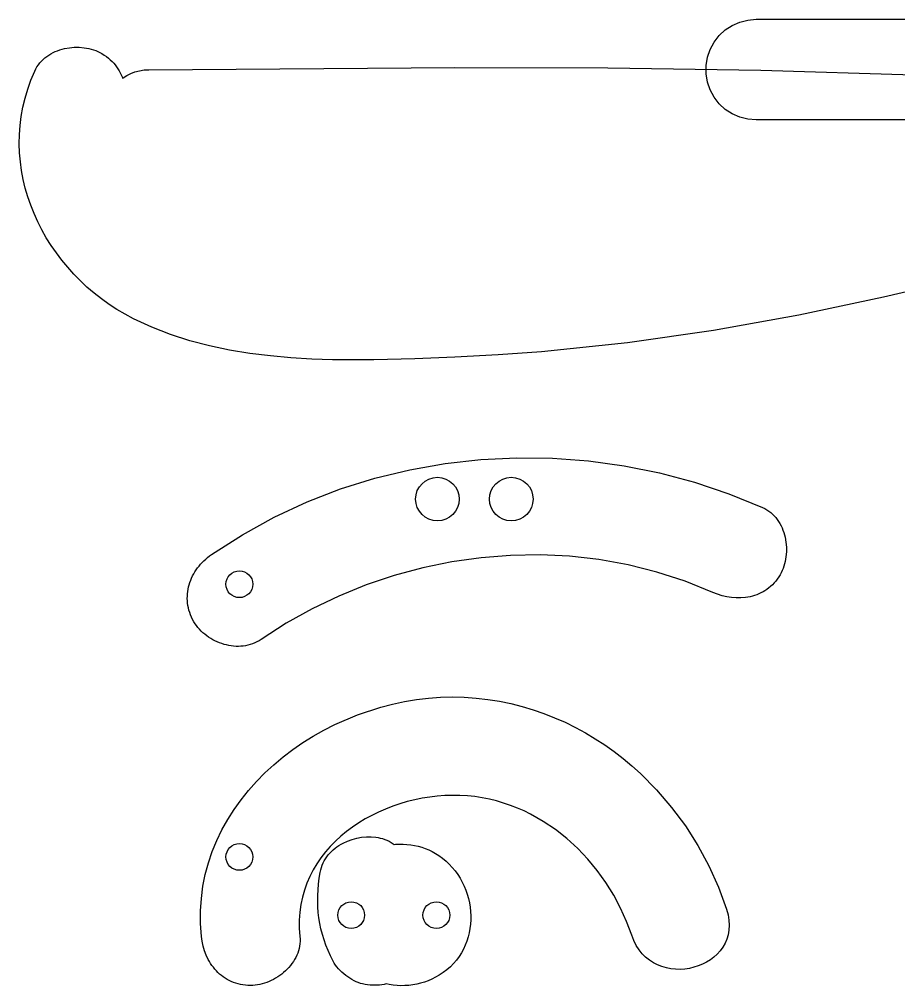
# Model space of a CAD drawing. Extents: x 103.5 to 156.6, y -96.9 to -67.5.
# Drawn here: x 103.54 to 129.74, y -96.5 to -67.7 of the extents above; entities that cross this region are included whole.
import ezdxf

# ---------------------------------------------------------------- set-up
doc = ezdxf.new("R2010")
doc.units = 0
doc.layers.add('BLACK', color=7, linetype='CONTINUOUS')

msp = doc.modelspace()

# ---------------------------------------------------------------- linework, layer by layer
at = {"layer": 'BLACK', "linetype": 'CONTINUOUS'}
for p, q in [((124.578681, -68.016289), (124.786079, -67.880789)), ((124.786079, -67.880789), (125.012951, -67.781274)), ((125.012951, -67.781274), (125.253108, -67.720458)), ((125.253108, -67.720458), (125.5, -67.7)), ((125.5, -67.7), (134.5, -67.7)), ((124.24425, -68.379578), (124.396414, -68.184078)), ((124.396414, -68.184078), (124.578681, -68.016289)), ((104.889128, -68.572254), (105.034096, -68.546509)), ((105.034096, -68.546509), (105.180885, -68.533573)), ((105.180885, -68.533573), (105.327794, -68.533406)), ((105.327794, -68.533406), (105.473119, -68.545966)), ((105.473119, -68.545966), (105.615159, -68.571211)), ((124.12634, -68.597457), (124.24425, -68.379578)), ((104.304977, -68.847734), (104.361533, -68.804157)), ((104.361533, -68.804157), (104.420674, -68.763834)), ((104.420674, -68.763834), (104.482185, -68.726761)), ((104.482185, -68.726761), (104.545855, -68.69293)), ((104.545855, -68.69293), (104.61147, -68.662339)), ((104.61147, -68.662339), (104.678818, -68.63498)), ((104.678818, -68.63498), (104.747685, -68.61085)), ((104.747685, -68.61085), (104.81786, -68.589943)), ((104.81786, -68.589943), (104.889128, -68.572254)), ((105.615159, -68.571211), (105.684414, -68.588578)), ((105.684414, -68.588578), (105.752209, -68.609101)), ((105.752209, -68.609101), (105.818331, -68.632774)), ((105.818331, -68.632774), (105.882568, -68.659594)), ((105.882568, -68.659594), (105.944705, -68.689553)), ((105.944705, -68.689553), (106.004532, -68.722648)), ((106.004532, -68.722648), (106.0716, -68.764116)), ((106.0716, -68.764116), (106.135067, -68.80797)), ((106.135067, -68.80797), (106.194966, -68.854108)), ((124.005123, -69.076131), (124.0459, -68.831772)), ((124.0459, -68.831772), (124.12634, -68.597457)), ((104.031822, -69.177818), (104.068404, -69.114609)), ((104.068404, -69.114609), (104.108848, -69.054685)), ((104.108848, -69.054685), (104.15294, -68.99804)), ((104.15294, -68.99804), (104.200468, -68.94467)), ((104.200468, -68.94467), (104.251218, -68.89457)), ((104.251218, -68.89457), (104.304977, -68.847734)), ((106.194966, -68.854108), (106.251331, -68.902428)), ((106.251331, -68.902428), (106.304195, -68.952828)), ((106.304195, -68.952828), (106.353592, -69.005207)), ((106.353592, -69.005207), (106.399556, -69.059462)), ((106.399556, -69.059462), (106.44212, -69.115492)), ((106.44212, -69.115492), (106.481317, -69.173195)), ((124.005123, -69.323869), (124.005123, -69.076131)), ((103.888151, -69.512068), (103.999305, -69.244326)), ((103.999305, -69.244326), (103.999306, -69.244326)), ((103.999306, -69.244326), (103.999307, -69.244325)), ((103.999307, -69.244325), (103.999308, -69.244325)), ((103.999308, -69.244324), (103.999309, -69.244323)), ((103.999308, -69.244325), (103.999308, -69.244324)), ((103.999309, -69.244323), (103.99931, -69.244321)), ((103.99931, -69.244321), (103.999311, -69.244319)), ((103.999311, -69.244319), (103.999313, -69.244318)), ((103.999313, -69.244318), (104.031822, -69.177818)), ((106.481317, -69.173195), (106.517181, -69.232469)), ((106.517181, -69.232469), (106.549746, -69.293212)), ((106.549746, -69.293212), (106.579045, -69.355322)), ((106.579045, -69.355322), (106.605112, -69.418698)), ((106.632224, -69.445948), (106.742632, -69.375821)), ((106.742632, -69.375821), (106.860546, -69.316206)), ((106.860546, -69.316206), (106.985777, -69.267982)), ((106.985777, -69.267982), (107.118136, -69.232029)), ((107.118136, -69.232029), (107.257435, -69.209225)), ((107.257435, -69.209225), (107.403486, -69.200449)), ((107.403486, -69.200449), (116.520514, -69.13742)), ((116.520514, -69.13742), (121.080029, -69.150306)), ((121.080029, -69.150306), (125.638277, -69.21553)), ((124.0459, -69.568228), (124.005123, -69.323869)), ((125.638277, -69.21553), (130.193808, -69.35015)), ((103.79301, -69.78132), (103.888151, -69.512068)), ((106.605112, -69.418698), (106.618534, -69.456579)), ((106.618534, -69.456579), (106.632224, -69.445948)), ((124.12634, -69.802543), (124.0459, -69.568228)), ((103.713589, -70.051691), (103.79301, -69.78132)), ((124.24425, -70.020422), (124.12634, -69.802543)), ((103.649599, -70.32279), (103.713589, -70.051691)), ((124.396414, -70.215922), (124.24425, -70.020422)), ((124.578681, -70.383711), (124.396414, -70.215922)), ((103.600749, -70.594229), (103.649599, -70.32279)), ((124.786079, -70.519211), (124.578681, -70.383711)), ((125.012951, -70.618726), (124.786079, -70.519211)), ((103.566748, -70.865615), (103.600749, -70.594229)), ((125.253108, -70.679542), (125.012951, -70.618726)), ((125.5, -70.7), (125.253108, -70.679542)), ((134.5, -70.7), (125.5, -70.7)), ((103.542132, -71.406671), (103.547306, -71.136559)), ((103.547306, -71.136559), (103.566748, -70.865615)), ((103.550935, -71.675559), (103.542132, -71.406671)), ((103.573426, -71.942834), (103.550935, -71.675559)), ((103.609313, -72.208105), (103.573426, -71.942834)), ((103.658306, -72.470981), (103.609313, -72.208105)), ((103.720114, -72.731073), (103.658306, -72.470981)), ((103.794447, -72.987989), (103.720114, -72.731073)), ((103.881014, -73.24134), (103.794447, -72.987989)), ((103.979524, -73.490736), (103.881014, -73.24134)), ((104.089688, -73.735784), (103.979524, -73.490736)), ((104.211214, -73.976096), (104.089688, -73.735784)), ((104.343812, -74.211281), (104.211214, -73.976096)), ((104.487191, -74.440949), (104.343812, -74.211281)), ((104.80513, -74.882169), (104.487191, -74.440949)), ((105.162708, -75.296635), (104.80513, -74.882169)), ((105.557599, -75.681222), (105.162708, -75.296635)), ((131.806504, -75.382701), (129.293229, -75.984717)), ((105.768311, -75.861335), (105.557599, -75.681222)), ((105.987479, -76.032808), (105.768311, -75.861335)), ((106.214813, -76.19525), (105.987479, -76.032808)), ((129.293229, -75.984717), (126.76503, -76.51776)), ((106.450023, -76.348269), (106.214813, -76.19525)), ((106.692818, -76.491477), (106.450023, -76.348269)), ((106.942907, -76.624483), (106.692818, -76.491477)), ((126.76503, -76.51776), (124.222805, -76.972303)), ((107.489352, -76.877299), (106.942907, -76.624483)), ((108.050723, -77.094554), (107.489352, -76.877299)), ((108.625312, -77.278691), (108.050723, -77.094554)), ((124.222805, -76.972303), (121.667454, -77.338818)), ((109.211411, -77.432152), (108.625312, -77.278691)), ((109.807314, -77.557377), (109.211411, -77.432152)), ((121.667454, -77.338818), (119.099877, -77.607777)), ((110.411314, -77.656809), (109.807314, -77.557377)), ((111.021701, -77.732889), (110.411314, -77.656809)), ((111.636771, -77.78806), (111.021701, -77.732889)), ((117.811784, -77.702696), (116.520972, -77.769653)), ((119.099877, -77.607777), (117.811784, -77.702696)), ((112.254814, -77.824761), (111.636771, -77.78806)), ((112.874124, -77.845436), (112.254814, -77.824761)), ((114.109714, -77.848471), (112.874124, -77.845436)), ((115.329883, -77.816699), (114.109714, -77.848471)), ((116.520972, -77.769653), (115.329883, -77.816699)), ((116.231392, -80.940525), (117.293493, -80.821352)), ((117.293493, -80.821352), (118.361339, -80.768637)), ((118.361339, -80.768637), (119.431222, -80.782218)), ((119.431222, -80.782218), (120.499428, -80.861936)), ((120.499428, -80.861936), (121.562249, -81.007628)), ((114.139271, -81.378884), (115.178748, -81.126315)), ((115.178748, -81.126315), (116.231392, -80.940525)), ((121.562249, -81.007628), (122.615974, -81.219136)), ((122.615974, -81.219136), (123.656891, -81.496297)), ((113.116673, -81.698392), (114.139271, -81.378884)), ((123.656891, -81.496297), (124.68129, -81.838952)), ((112.114664, -82.085), (113.116673, -81.698392)), ((111.136954, -82.538869), (112.114664, -82.085)), ((124.68129, -81.838952), (125.68546, -82.246939)), ((125.68546, -82.246939), (125.752097, -82.279315)), ((125.752097, -82.279315), (125.815428, -82.315791)), ((125.815428, -82.315791), (125.875459, -82.356151)), ((125.875459, -82.356151), (125.932196, -82.400182)), ((110.187254, -83.060158), (111.136954, -82.538869)), ((125.932196, -82.400182), (125.985648, -82.447669)), ((125.985648, -82.447669), (126.03582, -82.498398)), ((126.03582, -82.498398), (126.08272, -82.552153)), ((126.08272, -82.552153), (126.126354, -82.608721)), ((126.126354, -82.608721), (126.16673, -82.667886)), ((126.16673, -82.667886), (126.203854, -82.729434)), ((126.203854, -82.729434), (126.237733, -82.793151)), ((126.237733, -82.793151), (126.268374, -82.858822)), ((126.268374, -82.858822), (126.295784, -82.926232)), ((126.295784, -82.926232), (126.31997, -82.995168)), ((109.269275, -83.64903), (110.187254, -83.060158)), ((126.31997, -82.995168), (126.340939, -83.065413)), ((126.340939, -83.065413), (126.358697, -83.136754)), ((126.358697, -83.136754), (126.38461, -83.281866)), ((126.38461, -83.281866), (126.397763, -83.428786)), ((126.397763, -83.428786), (126.398213, -83.575798)), ((109.042779, -83.834721), (109.096059, -83.785232)), ((109.096059, -83.785232), (109.151613, -83.737725)), ((109.151613, -83.737725), (109.209374, -83.692294)), ((109.209374, -83.692294), (109.269275, -83.64903)), ((117.30015, -83.746546), (116.428357, -83.869689)), ((118.177505, -83.677561), (117.30015, -83.746546)), ((119.057231, -83.663535), (118.177505, -83.677561)), ((119.936135, -83.705274), (119.057231, -83.663535)), ((120.811025, -83.803578), (119.936135, -83.705274)), ((121.67871, -83.959253), (120.811025, -83.803578)), ((126.386013, -83.721186), (126.36122, -83.863232)), ((126.398213, -83.575798), (126.386013, -83.721186)), ((108.812795, -84.108721), (108.853715, -84.050686)), ((108.853715, -84.050686), (108.89724, -83.994177)), ((108.89724, -83.994177), (108.943303, -83.939286)), ((108.943303, -83.939286), (108.991838, -83.886103)), ((108.991838, -83.886103), (109.042779, -83.834721)), ((115.565319, -84.046185), (114.714228, -84.275232)), ((116.428357, -83.869689), (115.565319, -84.046185)), ((122.535996, -84.1731), (121.67871, -83.959253)), ((126.300538, -84.066282), (126.274073, -84.130435)), ((126.323888, -84.000221), (126.300538, -84.066282)), ((126.344118, -83.932466), (126.323888, -84.000221)), ((126.36122, -83.863232), (126.344118, -83.932466)), ((108.649583, -84.418584), (108.676486, -84.354291)), ((108.676486, -84.354291), (108.706325, -84.291067)), ((108.706325, -84.291067), (108.739034, -84.229003)), ((108.739034, -84.229003), (108.774546, -84.16819)), ((108.774546, -84.16819), (108.812795, -84.108721)), ((114.714228, -84.275232), (113.878276, -84.556027)), ((123.379694, -84.445923), (122.535996, -84.1731)), ((126.126248, -84.382935), (126.080007, -84.442918)), ((126.170223, -84.319361), (126.126248, -84.382935)), ((126.211829, -84.252159), (126.170223, -84.319361)), ((126.244501, -84.192466), (126.211829, -84.252159)), ((126.274073, -84.130435), (126.244501, -84.192466)), ((108.572655, -84.684609), (108.587151, -84.616957)), ((108.587151, -84.616957), (108.604849, -84.550008)), ((108.604849, -84.550008), (108.625682, -84.483853)), ((108.625682, -84.483853), (108.649583, -84.418584)), ((113.878276, -84.556027), (113.060654, -84.887766)), ((124.206609, -84.778526), (123.379694, -84.445923)), ((125.874387, -84.647635), (125.818324, -84.690187)), ((125.928688, -84.601667), (125.874387, -84.647635)), ((125.981126, -84.552248), (125.928688, -84.601667)), ((126.031599, -84.499344), (125.981126, -84.552248)), ((126.080007, -84.442918), (126.031599, -84.499344)), ((108.548002, -84.96041), (108.549032, -84.890863)), ((108.550504, -85.030201), (108.548002, -84.96041)), ((108.549032, -84.890863), (108.553529, -84.821653)), ((108.553529, -84.821653), (108.561425, -84.752871)), ((108.561425, -84.752871), (108.572655, -84.684609)), ((113.060654, -84.887766), (112.264556, -85.269646)), ((124.343408, -84.833628), (124.206609, -84.778526)), ((124.482448, -84.878313), (124.343408, -84.833628)), ((124.62292, -84.9123), (124.482448, -84.878313)), ((124.764016, -84.935307), (124.62292, -84.9123)), ((124.904928, -84.947051), (124.764016, -84.935307)), ((125.04485, -84.947249), (124.904928, -84.947051)), ((125.182972, -84.93562), (125.04485, -84.947249)), ((125.318487, -84.911882), (125.182972, -84.93562)), ((125.385015, -84.895383), (125.318487, -84.911882)), ((125.450588, -84.875751), (125.385015, -84.895383)), ((125.515105, -84.852951), (125.450588, -84.875751)), ((125.578466, -84.826947), (125.515105, -84.852951)), ((125.640569, -84.797704), (125.578466, -84.826947)), ((125.701314, -84.765186), (125.640569, -84.797704)), ((125.760599, -84.729359), (125.701314, -84.765186)), ((125.818324, -84.690187), (125.760599, -84.729359)), ((108.556604, -85.100146), (108.550504, -85.030201)), ((108.566369, -85.170153), (108.556604, -85.100146)), ((108.579865, -85.24013), (108.566369, -85.170153)), ((108.597159, -85.309986), (108.579865, -85.24013)), ((108.618316, -85.37963), (108.597159, -85.309986)), ((108.643403, -85.44897), (108.618316, -85.37963)), ((108.672487, -85.517914), (108.643403, -85.44897)), ((108.705632, -85.586371), (108.672487, -85.517914)), ((112.264556, -85.269646), (111.493172, -85.700865)), ((108.742906, -85.654249), (108.705632, -85.586371)), ((108.780164, -85.71383), (108.742906, -85.654249)), ((108.820743, -85.771498), (108.780164, -85.71383)), ((108.864474, -85.827165), (108.820743, -85.771498)), ((108.911189, -85.880745), (108.864474, -85.827165)), ((111.493172, -85.700865), (110.749696, -86.180618)), ((108.960721, -85.93215), (108.911189, -85.880745)), ((109.012903, -85.981294), (108.960721, -85.93215)), ((109.067565, -86.028091), (109.012903, -85.981294)), ((109.124541, -86.072452), (109.067565, -86.028091)), ((109.183663, -86.114291), (109.124541, -86.072452)), ((109.244762, -86.153521), (109.183663, -86.114291)), ((109.307672, -86.190055), (109.244762, -86.153521)), ((109.372223, -86.223807), (109.307672, -86.190055)), ((109.438249, -86.254689), (109.372223, -86.223807)), ((109.505582, -86.282614), (109.438249, -86.254689)), ((109.574053, -86.307496), (109.505582, -86.282614)), ((109.643496, -86.329248), (109.574053, -86.307496)), ((109.713741, -86.347782), (109.643496, -86.329248)), ((109.784622, -86.363012), (109.713741, -86.347782)), ((109.855971, -86.374851), (109.784622, -86.363012)), ((109.927619, -86.383212), (109.855971, -86.374851)), ((109.999399, -86.388008), (109.927619, -86.383212)), ((110.071143, -86.389152), (109.999399, -86.388008)), ((110.142684, -86.386557), (110.071143, -86.389152)), ((110.213853, -86.380137), (110.142684, -86.386557)), ((110.284483, -86.369804), (110.213853, -86.380137)), ((110.354405, -86.355471), (110.284483, -86.369804)), ((110.423453, -86.337052), (110.354405, -86.355471)), ((110.491458, -86.31446), (110.423453, -86.337052)), ((110.558253, -86.287607), (110.491458, -86.31446)), ((110.623669, -86.256407), (110.558253, -86.287607)), ((110.687539, -86.220773), (110.623669, -86.256407)), ((110.749696, -86.180618), (110.687539, -86.220773)), ((114.310419, -88.201828), (114.662536, -88.110293)), ((114.662536, -88.110293), (115.017243, -88.034632)), ((115.017243, -88.034632), (115.37365, -87.975188)), ((115.37365, -87.975188), (115.730873, -87.932305)), ((115.730873, -87.932305), (116.088024, -87.906323)), ((116.088024, -87.906323), (116.444217, -87.897587)), ((116.444217, -87.897587), (116.801635, -87.905822)), ((116.801635, -87.905822), (117.154958, -87.929989)), ((117.154958, -87.929989), (117.503936, -87.969716)), ((117.503936, -87.969716), (117.848321, -88.024631)), ((117.848321, -88.024631), (118.187862, -88.094364)), ((118.187862, -88.094364), (118.522311, -88.178544)), ((113.617494, -88.431154), (114.310419, -88.201828)), ((118.522311, -88.178544), (118.851418, -88.276798)), ((118.851418, -88.276798), (119.174935, -88.388757)), ((119.174935, -88.388757), (119.492611, -88.514048)), ((112.945563, -88.71987), (113.617494, -88.431154)), ((119.492611, -88.514048), (119.804197, -88.652301)), ((119.804197, -88.652301), (120.109445, -88.803144)), ((112.301717, -89.065234), (112.619686, -88.885642)), ((112.619686, -88.885642), (112.945563, -88.71987)), ((120.109445, -88.803144), (120.408105, -88.966206)), ((120.408105, -88.966206), (120.699927, -89.141117)), ((111.693051, -89.464508), (111.992543, -89.258304)), ((111.992543, -89.258304), (112.301717, -89.065234)), ((120.699927, -89.141117), (120.984663, -89.327504)), ((111.404127, -89.683505), (111.693051, -89.464508)), ((120.984663, -89.327504), (121.262062, -89.524998)), ((121.262062, -89.524998), (121.531877, -89.733225)), ((111.126657, -89.914951), (111.404127, -89.683505)), ((121.531877, -89.733225), (121.793857, -89.951816)), ((110.861529, -90.158505), (111.126657, -89.914951)), ((121.793857, -89.951816), (122.047754, -90.180399)), ((110.371844, -90.680565), (110.609629, -90.413824)), ((110.609629, -90.413824), (110.861529, -90.158505)), ((122.047754, -90.180399), (122.530299, -90.666057)), ((110.14906, -90.958386), (110.371844, -90.680565)), ((122.530299, -90.666057), (122.977518, -91.187229)), ((109.942164, -91.246944), (110.14906, -90.958386)), ((115.323689, -90.962442), (115.102272, -91.017339)), ((115.546999, -90.9168), (115.323689, -90.962442)), ((115.771614, -90.880538), (115.546999, -90.9168)), ((115.996946, -90.853781), (115.771614, -90.880538)), ((116.222407, -90.836654), (115.996946, -90.853781)), ((116.44741, -90.829282), (116.222407, -90.836654)), ((116.671366, -90.831791), (116.44741, -90.829282)), ((116.895152, -90.844652), (116.671366, -90.831791)), ((117.116401, -90.867781), (116.895152, -90.844652)), ((117.334955, -90.90091), (117.116401, -90.867781)), ((117.550656, -90.943768), (117.334955, -90.90091)), ((117.763345, -90.996086), (117.550656, -90.943768)), ((117.972864, -91.057595), (117.763345, -90.996086)), ((109.752042, -91.545897), (109.942164, -91.246944)), ((114.455254, -91.236309), (114.247284, -91.326975)), ((114.667466, -91.154398), (114.455254, -91.236309)), ((114.883335, -91.081366), (114.667466, -91.154398)), ((115.102272, -91.017339), (114.883335, -91.081366)), ((118.179053, -91.128026), (117.972864, -91.057595)), ((118.381754, -91.207109), (118.179053, -91.128026)), ((118.580809, -91.294575), (118.381754, -91.207109)), ((118.776059, -91.390155), (118.580809, -91.294575)), ((122.977518, -91.187229), (123.387416, -91.740945)), ((109.579582, -91.854902), (109.752042, -91.545897)), ((113.846428, -91.534071), (113.654716, -91.65025)), ((114.044147, -91.426271), (113.846428, -91.534071)), ((114.247284, -91.326975), (114.044147, -91.426271)), ((119.154509, -91.604577), (118.776059, -91.390155)), ((109.42567, -92.173617), (109.579582, -91.854902)), ((113.469599, -91.774684), (113.291665, -91.907248)), ((113.654716, -91.65025), (113.469599, -91.774684)), ((119.515835, -91.848221), (119.154509, -91.604577)), ((119.858769, -92.118933), (119.515835, -91.848221)), ((123.387416, -91.740945), (123.758, -92.324237)), ((113.1215, -92.047815), (112.959694, -92.196262)), ((113.291665, -91.907248), (113.1215, -92.047815)), ((113.323134, -92.19091), (113.459697, -92.142418)), ((113.459697, -92.142418), (113.599739, -92.105606)), ((113.599739, -92.105606), (113.741713, -92.080633)), ((113.741713, -92.080633), (113.884072, -92.067657)), ((113.884072, -92.067657), (114.025271, -92.066837)), ((114.025271, -92.066837), (114.163761, -92.078331)), ((114.163761, -92.078331), (114.231508, -92.088745)), ((114.231508, -92.088745), (114.297997, -92.102297)), ((114.297997, -92.102297), (114.363441, -92.119689)), ((114.363441, -92.119689), (114.428602, -92.141714)), ((114.428602, -92.141714), (114.493235, -92.168086)), ((120.182041, -92.414556), (119.858769, -92.118933)), ((109.291193, -92.5017), (109.42567, -92.173617)), ((112.806833, -92.352463), (112.663506, -92.516293)), ((112.959694, -92.196262), (112.806833, -92.352463)), ((112.842607, -92.498519), (112.894892, -92.450332)), ((112.894892, -92.450332), (112.949787, -92.404888)), ((112.949787, -92.404888), (113.007098, -92.362205)), ((113.007098, -92.362205), (113.066632, -92.322304)), ((113.066632, -92.322304), (113.128197, -92.285204)), ((113.128197, -92.285204), (113.191597, -92.250925)), ((113.191597, -92.250925), (113.323134, -92.19091)), ((114.493235, -92.168086), (114.557095, -92.198517)), ((114.557095, -92.198517), (114.619936, -92.232721)), ((114.619936, -92.232721), (114.681512, -92.270411)), ((114.681512, -92.270411), (114.711566, -92.29087)), ((114.711566, -92.29087), (114.751326, -92.287316)), ((114.751326, -92.287316), (114.864701, -92.282612)), ((114.864701, -92.282612), (114.977893, -92.28345)), ((114.977893, -92.28345), (115.090644, -92.289948)), ((115.090644, -92.289948), (115.202697, -92.302221)), ((115.202697, -92.302221), (115.313796, -92.320388)), ((115.313796, -92.320388), (115.423683, -92.344564)), ((115.423683, -92.344564), (115.532101, -92.374868)), ((115.532101, -92.374868), (115.638794, -92.411416)), ((115.638794, -92.411416), (115.743503, -92.454325)), ((120.484382, -92.732937), (120.182041, -92.414556)), ((123.758, -92.324237), (124.087276, -92.934135)), ((109.177036, -92.838807), (109.291193, -92.5017)), ((112.5303, -92.687627), (112.407803, -92.866339)), ((112.663506, -92.516293), (112.5303, -92.687627)), ((112.627094, -92.779888), (112.663431, -92.718289)), ((112.663431, -92.718289), (112.703343, -92.659332)), ((112.703343, -92.659332), (112.746639, -92.603039)), ((112.746639, -92.603039), (112.793125, -92.549427)), ((112.793125, -92.549427), (112.842607, -92.498519)), ((115.743503, -92.454325), (115.845974, -92.503713)), ((115.845974, -92.503713), (115.945947, -92.559695)), ((115.945947, -92.559695), (116.043167, -92.622391)), ((116.043167, -92.622391), (116.152792, -92.703389)), ((116.152792, -92.703389), (116.256034, -92.790432)), ((120.764523, -93.071921), (120.484382, -92.732937)), ((109.084088, -93.184597), (109.177036, -92.838807)), ((112.407803, -92.866339), (112.296602, -93.052306)), ((112.521381, -93.052321), (112.541478, -92.980347)), ((112.541478, -92.980347), (112.565925, -92.910937)), ((112.565925, -92.910937), (112.594528, -92.844111)), ((112.594528, -92.844111), (112.627094, -92.779888)), ((116.256034, -92.790432), (116.352828, -92.883113)), ((116.352828, -92.883113), (116.443106, -92.981024)), ((116.443106, -92.981024), (116.526802, -93.083758)), ((124.087276, -92.934135), (124.373249, -93.567669)), ((109.013234, -93.538727), (109.084088, -93.184597)), ((112.197286, -93.245401), (112.110443, -93.445501)), ((112.296602, -93.052306), (112.197286, -93.245401)), ((112.456853, -93.474866), (112.478143, -93.301653)), ((112.478143, -93.301653), (112.505827, -93.126831)), ((112.505827, -93.126839), (112.521381, -93.052321)), ((112.505827, -93.126831), (112.505827, -93.126839)), ((116.526802, -93.083758), (116.603848, -93.190907)), ((116.603848, -93.190907), (116.674177, -93.302062)), ((116.674177, -93.302062), (116.737724, -93.416818)), ((121.021195, -93.429352), (120.764523, -93.071921)), ((108.965362, -93.900854), (109.013234, -93.538727)), ((112.110443, -93.445501), (112.036659, -93.652478)), ((112.442071, -93.64655), (112.456853, -93.474866)), ((116.737724, -93.416818), (116.794421, -93.534766)), ((116.794421, -93.534766), (116.844201, -93.655498)), ((121.25313, -93.803076), (121.021195, -93.429352)), ((124.373249, -93.567669), (124.613925, -94.22187)), ((111.976523, -93.86621), (111.930623, -94.08657)), ((112.036659, -93.652478), (111.976523, -93.86621)), ((112.43249, -93.985656), (112.433912, -93.816787)), ((112.433912, -93.816787), (112.442071, -93.64655)), ((116.844201, -93.655498), (116.886997, -93.778607)), ((116.886997, -93.778607), (116.922743, -93.903685)), ((121.459058, -94.190939), (121.25313, -93.803076)), ((108.941357, -94.270635), (108.965362, -93.900854)), ((111.930623, -94.08657), (111.899546, -94.313433)), ((112.437921, -94.153237), (112.43249, -93.985656)), ((112.450318, -94.319612), (112.437921, -94.153237)), ((116.922743, -93.903685), (116.951371, -94.030324)), ((116.951371, -94.030324), (116.972816, -94.158118)), ((116.972816, -94.158118), (116.987009, -94.286658)), ((108.942107, -94.647729), (108.941357, -94.270635)), ((111.899546, -94.313433), (111.88388, -94.546675)), ((112.469797, -94.484859), (112.450318, -94.319612)), ((116.987009, -94.286658), (116.993885, -94.415537)), ((116.993885, -94.415537), (116.993376, -94.544347)), ((121.63771, -94.590785), (121.459058, -94.190939)), ((124.613925, -94.22187), (124.659301, -94.387535)), ((124.659301, -94.387535), (124.685676, -94.546847)), ((108.968498, -95.031793), (108.942107, -94.647729)), ((111.88388, -94.546675), (111.884212, -94.78617)), ((112.496472, -94.649061), (112.469797, -94.484859)), ((112.530459, -94.812296), (112.496472, -94.649061)), ((116.985415, -94.672681), (116.969937, -94.80013)), ((116.993376, -94.544347), (116.985415, -94.672681)), ((121.787818, -95.000459), (121.63771, -94.590785)), ((124.694088, -94.69953), (124.685575, -94.845306)), ((124.685676, -94.546847), (124.694088, -94.69953)), ((108.988786, -95.1781), (108.968498, -95.031793)), ((111.884212, -94.78617), (111.901131, -95.031793)), ((111.901131, -95.031793), (111.901135, -95.031793)), ((111.901135, -95.031793), (111.906173, -95.105742)), ((112.571872, -94.974645), (112.530459, -94.812296)), ((112.620825, -95.136189), (112.571872, -94.974645)), ((116.946873, -94.926288), (116.916157, -95.050746)), ((116.969937, -94.80013), (116.946873, -94.926288)), ((121.849008, -95.160324), (121.787818, -95.000459)), ((124.661174, -94.983899), (124.621922, -95.115034)), ((124.685575, -94.845306), (124.661174, -94.983899)), ((109.01955, -95.320971), (108.988786, -95.1781)), ((109.06058, -95.459578), (109.01955, -95.320971)), ((111.891523, -95.322384), (111.877318, -95.392524)), ((111.901187, -95.25114), (111.891523, -95.322384)), ((111.90613, -95.178892), (111.901187, -95.25114)), ((111.906173, -95.105742), (111.90613, -95.178892)), ((112.677434, -95.297008), (112.620825, -95.136189)), ((112.741813, -95.457182), (112.677434, -95.297008)), ((116.831502, -95.292935), (116.777429, -95.40985)), ((116.877722, -95.173098), (116.831502, -95.292935)), ((116.916157, -95.050746), (116.877722, -95.173098)), ((121.922323, -95.30554), (121.849008, -95.160324)), ((122.006726, -95.436384), (121.922323, -95.30554)), ((124.568857, -95.238433), (124.503017, -95.353819)), ((124.621922, -95.115034), (124.568857, -95.238433)), ((109.111669, -95.593094), (109.06058, -95.459578)), ((109.172607, -95.720688), (109.111669, -95.593094)), ((111.809248, -95.595297), (111.778672, -95.659999)), ((111.836, -95.529082), (111.809248, -95.595297)), ((111.85875, -95.461458), (111.836, -95.529082)), ((111.877318, -95.392524), (111.85875, -95.461458)), ((112.814077, -95.616791), (112.741813, -95.457182)), ((112.89434, -95.775917), (112.814077, -95.616791)), ((116.715437, -95.523436), (116.645458, -95.633284)), ((116.777429, -95.40985), (116.715437, -95.523436)), ((122.10118, -95.553131), (122.006726, -95.436384)), ((122.204646, -95.65606), (122.10118, -95.553131)), ((124.33716, -95.559449), (124.239219, -95.64914)), ((124.425439, -95.460917), (124.33716, -95.559449)), ((124.503017, -95.353819), (124.425439, -95.460917)), ((109.206704, -95.782007), (109.172607, -95.720688)), ((109.243185, -95.841534), (109.206704, -95.782007)), ((109.282024, -95.899167), (109.243185, -95.841534)), ((109.323195, -95.954803), (109.282024, -95.899167)), ((111.621729, -95.901647), (111.574731, -95.95726)), ((111.665802, -95.844012), (111.621729, -95.901647)), ((111.70677, -95.784458), (111.665802, -95.844012)), ((111.744453, -95.723086), (111.70677, -95.784458)), ((111.778672, -95.659999), (111.744453, -95.723086)), ((112.927083, -95.832723), (112.89434, -95.775917)), ((112.964546, -95.888971), (112.927083, -95.832723)), ((113.006347, -95.944361), (112.964546, -95.888971)), ((116.481276, -95.840137), (116.386938, -95.936327)), ((116.567427, -95.738987), (116.481276, -95.840137)), ((116.645458, -95.633284), (116.567427, -95.738987)), ((122.316088, -95.745446), (122.204646, -95.65606)), ((122.434467, -95.821565), (122.316088, -95.745446)), ((122.558746, -95.884695), (122.434467, -95.821565)), ((122.687889, -95.935112), (122.558746, -95.884695)), ((123.897794, -95.862396), (123.771577, -95.913954)), ((124.018499, -95.80089), (123.897794, -95.862396)), ((124.132653, -95.729712), (124.018499, -95.80089)), ((124.239219, -95.64914), (124.132653, -95.729712)), ((109.366671, -96.008336), (109.323195, -95.954803)), ((109.412427, -96.059665), (109.366671, -96.008336)), ((109.460437, -96.108686), (109.412427, -96.059665)), ((109.510674, -96.155294), (109.460437, -96.108686)), ((109.563112, -96.199386), (109.510674, -96.155294)), ((111.361078, -96.157462), (111.302147, -96.201441)), ((111.417981, -96.110953), (111.361078, -96.157462)), ((111.472678, -96.062015), (111.417981, -96.110953)), ((111.524988, -96.01075), (111.472678, -96.062015)), ((111.574731, -95.95726), (111.524988, -96.01075)), ((113.052101, -95.998592), (113.006347, -95.944361)), ((113.101426, -96.051364), (113.052101, -95.998592)), ((113.153939, -96.102375), (113.101426, -96.051364)), ((113.209255, -96.151326), (113.153939, -96.102375)), ((113.266993, -96.197915), (113.209255, -96.151326)), ((113.326768, -96.241842), (113.266993, -96.197915)), ((116.054136, -96.191061), (115.947468, -96.252112)), ((116.173435, -96.112197), (116.054136, -96.191061)), ((116.284347, -96.02715), (116.173435, -96.112197)), ((116.386938, -95.936327), (116.284347, -96.02715)), ((122.820856, -95.973092), (122.687889, -95.935112)), ((122.956611, -95.998912), (122.820856, -95.973092)), ((123.094116, -96.012848), (122.956611, -95.998912)), ((123.232333, -96.015177), (123.094116, -96.012848)), ((123.370225, -96.006176), (123.232333, -96.015177)), ((123.506755, -95.986121), (123.370225, -96.006176)), ((123.640885, -95.955288), (123.506755, -95.986121)), ((123.771577, -95.913954), (123.640885, -95.955288)), ((109.617725, -96.240859), (109.563112, -96.199386)), ((109.674488, -96.27961), (109.617725, -96.240859)), ((109.733373, -96.315534), (109.674488, -96.27961)), ((109.794356, -96.348528), (109.733373, -96.315534)), ((109.857409, -96.378489), (109.794356, -96.348528)), ((109.922507, -96.405313), (109.857409, -96.378489)), ((109.989623, -96.428896), (109.922507, -96.405313)), ((110.058732, -96.449135), (109.989623, -96.428896)), ((110.129807, -96.465927), (110.058732, -96.449135)), ((110.202823, -96.479167), (110.129807, -96.465927)), ((110.277753, -96.488753), (110.202823, -96.479167)), ((110.640833, -96.479641), (110.571451, -96.489063)), ((110.710162, -96.466569), (110.640833, -96.479641)), ((110.779259, -96.449948), (110.710162, -96.466569)), ((110.847945, -96.42988), (110.779259, -96.449948)), ((110.91604, -96.406467), (110.847945, -96.42988)), ((110.983365, -96.379811), (110.91604, -96.406467)), ((111.04974, -96.350012), (110.983365, -96.379811)), ((111.114985, -96.317174), (111.04974, -96.350012)), ((111.178921, -96.281399), (111.114985, -96.317174)), ((111.241368, -96.242787), (111.178921, -96.281399)), ((111.302147, -96.201441), (111.241368, -96.242787)), ((113.388198, -96.282806), (113.326768, -96.241842)), ((113.450899, -96.320507), (113.388198, -96.282806)), ((113.514488, -96.354645), (113.450899, -96.320507)), ((113.578581, -96.384917), (113.514488, -96.354645)), ((113.642796, -96.411025), (113.578581, -96.384917)), ((113.706749, -96.432667), (113.642796, -96.411025)), ((113.770057, -96.449543), (113.706749, -96.432667)), ((113.845459, -96.465014), (113.770057, -96.449543)), ((113.919599, -96.47682), (113.845459, -96.465014)), ((113.992609, -96.485042), (113.919599, -96.47682)), ((114.064624, -96.48976), (113.992609, -96.485042)), ((114.276022, -96.483692), (114.206197, -96.489005)), ((114.345384, -96.475197), (114.276022, -96.483692)), ((114.414415, -96.463599), (114.345384, -96.475197)), ((114.472175, -96.451331), (114.414415, -96.463599)), ((114.563889, -96.469846), (114.472175, -96.451331)), ((114.679377, -96.486757), (114.563889, -96.469846)), ((115.266, -96.47741), (115.148529, -96.491989)), ((115.382897, -96.456363), (115.266, -96.47741)), ((115.498898, -96.42879), (115.382897, -96.456363)), ((115.613679, -96.394636), (115.498898, -96.42879)), ((115.726916, -96.353842), (115.613679, -96.394636)), ((115.838287, -96.306353), (115.726916, -96.353842)), ((115.947468, -96.252112), (115.838287, -96.306353)), ((110.35457, -96.49458), (110.277753, -96.488753)), ((110.43325, -96.496546), (110.35457, -96.49458)), ((110.502197, -96.494731), (110.43325, -96.496546)), ((110.571451, -96.489063), (110.502197, -96.494731)), ((114.135775, -96.491054), (114.064624, -96.48976)), ((114.206197, -96.489005), (114.135775, -96.491054)), ((114.795909, -96.497484), (114.679377, -96.486757)), ((114.91316, -96.501969), (114.795909, -96.497484)), ((115.030808, -96.500157), (114.91316, -96.501969)), ((115.148529, -96.491989), (115.030808, -96.500157))]:
    msp.add_line(p, q, dxfattribs=at)
at = {"layer": 'BLACK'}
for centre, radius in [((116, -82), 0.65), ((118.2, -82), 0.65), ((110.1, -84.536), 0.4), ((110.1, -92.664), 0.4), ((113.43, -94.4), 0.4), ((115.97, -94.4), 0.4)]:
    msp.add_circle(centre, radius, dxfattribs=at)

doc.saveas('drawing.dxf')
